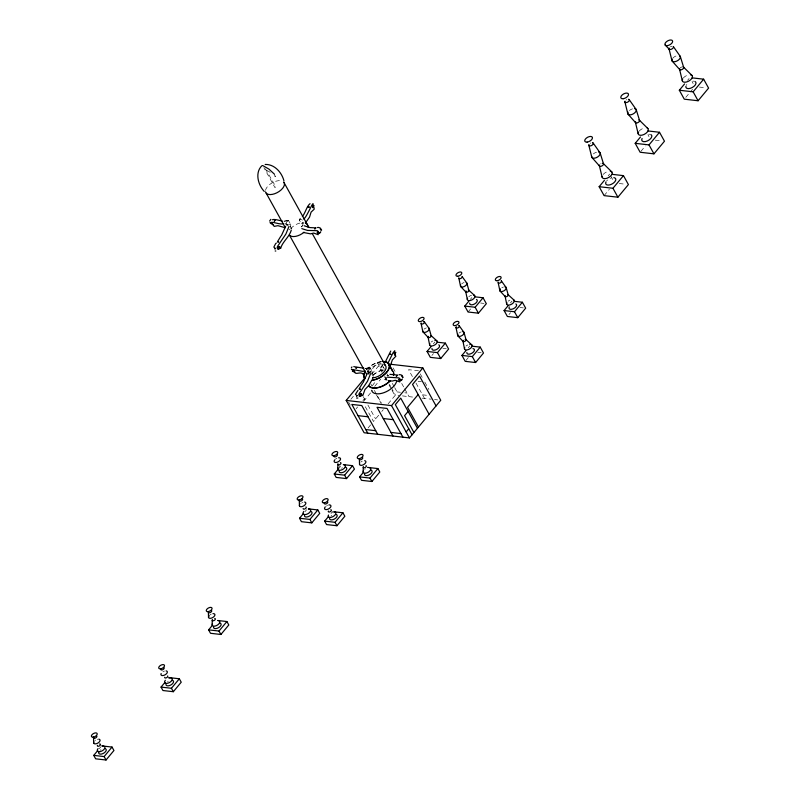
<?xml version="1.0" encoding="UTF-8"?>
<svg xmlns="http://www.w3.org/2000/svg" width="800" height="800" viewBox="0 0 800 800"><rect width="100%" height="100%" fill="white"/><g stroke="black" fill="none" stroke-linecap="round" stroke-linejoin="round"><path stroke-width="0.6" stroke-dasharray="4 3" d="M300.33 218.24L299.29 220.17L301.63 223.59A2.55 1.33 32.3 0 0 303.1 224.35M299.64 219.44L300.12 218.72M381.24 366.65L382.91 364.81M368.1 374.07L377.49 362.77L382.39 363.33M350.84 399.31L353.87 395.66M371.72 374.2L378.53 366L382.03 372.31M356.09 408.78L357.6 406.96M362.9 400.58L364.42 398.76M374.69 386.4L380.75 379.11M363.53 401.38L372.66 390.4M387.29 376.82L384.92 379.68L383.86 377.76M433.38 343.84L434.96 341.94M470.3 299.42L471.88 297.52M99.28 748.73L100.86 746.83M368.08 427.96L371.94 423.32M378.69 415.21L373.49 421.46L364.01 404.36M381.77 411.49L383.32 409.63M388.14 403.83L395.41 395.09L399.05 395.51M431.92 355.46L433.5 353.56M468.05 312L471.21 308.2M338.99 468.29L340.57 466.39M305.06 511.6L306.64 509.7M608.16 175.86L609.66 174.06M687.59 80.31L689.09 78.51M468.26 347.82L469.84 345.92M330.98 513.52L332.56 511.62L333.99 514.2M510.42 302.96L512 301.06M466.01 360.4L468.38 357.54M604.1 195.63L609.36 189.31M640.9 151.36L645.41 145.94M685.78 97.37L689.54 92.86M690.29 91.95L692.54 89.25M508.97 314.58L510.55 312.68M302.66 222.23L301.63 223.59L303.85 223.68M383.74 370.01L384.26 369.44M383.16 364.29L380.89 367.39L383.23 370.8M287.24 220.6L284.28 221.29M368.85 367.82L365.19 368.5M283.85 221.13L287.96 220.63M365.23 368.41L369.56 367.85M284.87 223.46L286.27 223.64L287.86 226.5M290.09 226.91A2.55 1.79 -85.6 0 0 290.76 224.6L285.58 224.63M371.91 373.81A2.55 1.79 -85.6 0 0 372.37 371.82L367.18 371.85M699.39 87.06L706.29 87.85M655.26 140.15L662.16 140.94M619.21 183.52L626.11 184.3M480.56 303.02L484.02 303.42M519.9 307.51L523.36 307.9M442.85 348.39L446.31 348.78M477.74 352.37L481.2 352.76M418.54 370.81L408.56 369.67L412.53 376.82M418.12 381.29L421.44 381.67M397.06 391.9L400.38 392.28M404.81 392.79L407.03 393.04M422.5 394.81L428.04 395.44M402.38 395.89L412.6 397.06M422.12 398.14L431.15 399.17M434.47 399.55L437.61 399.91M287.68 220.55L288.65 220.78L290.76 224.6M369.28 367.77L370.25 368L372.37 371.82M367.18 370.71L369.99 374.67M386.52 380.04L384.92 379.68A2.55 1.69 -81.5 0 0 386.56 379.12M265.41 168.8L275.79 186.74L274.95 187.59L263.9 167.65M290.11 226.48L291.87 229.04M371.71 373.7L373.47 376.26M367.8 372.7L368.97 374.41M692.04 81.58L693.14 83.56M647.91 134.66L649.01 136.65M610.76 176.04L613.51 181.01M420.24 373.87L422.5 377.96M424.77 382.05L428.92 389.53M415.98 383.05L424.5 398.41M393.09 367.9L395.93 373.01M401.7 383.42L404.07 387.7M404.66 388.77L409.03 396.65M383.12 366.77L384.25 368.81M387.09 373.92L388.22 375.96M392.31 383.35L394.09 386.56M394.69 387.63L398.06 393.71M377.49 362.77L382.27 371.39M385.25 376.78L387.04 380.01M389.43 384.32L390.63 386.47M391.23 387.55L395.41 395.09M384.37 376.53L386.72 380.77M389.08 385.02L391.43 389.26M392.02 390.32L394.96 395.63M370.85 384.01L372.01 386.11M374.35 390.34L381.41 403.08M376.39 394.81L381.13 403.36M363.25 396.65L364.94 399.69M367.9 405.03L375.6 418.92M348.57 402.04L350.32 405.2M274.36 174.12L275.42 176.76A15.49 6.43 44.6 0 0 273.74 175.17M372.41 385.89A13.88 7.32 -29 0 1 376.35 381.12M386.77 375.75A13.88 7.32 -29 0 1 388.88 375.38M373.07 375.2A13.88 7.32 -29 0 1 385.6 369.46M366.25 369.84A14.23 7.5 -29 0 1 381.45 361.55M372.88 375.11A14.23 7.5 -29 0 1 382.44 369.9M366.5 369.86A13.88 7.32 -29 0 1 381.34 361.77M367.78 371.96A10.44 5.5 -29 0 1 382.32 364.03M265.51 190.34A10.44 5.5 -29 0 1 280.67 180.66M290.64 228.76A10.44 5.5 -29 0 1 303.96 222.66M266.74 170.41A15.49 6.43 44.6 0 1 270.22 172.41M465.96 346.1A4.2 2.21 -29 0 1 467.79 344.94M458.91 333.17A3.53 1.86 -29 0 1 461.28 331.89M431.08 342.12A4.2 2.21 -29 0 1 432.9 340.96M424.03 329.19A3.53 1.86 -29 0 1 426.4 327.91M468.79 296.75A4.2 2.21 -29 0 1 471.61 295.22M461.74 283.82A3.53 1.86 -29 0 1 464.11 282.54M508.12 301.24A4.2 2.21 -29 0 1 509.95 300.08M501.8 287.78A3.53 1.86 -29 0 1 503.45 287.03M603.14 174.49A5.58 2.94 -29 0 1 609.12 171.25M593.36 153.92A4.69 2.47 -29 0 1 596.51 152.21M606.69 180.88A5.58 2.94 -29 0 1 607.62 179.94M610.05 178.4A5.58 2.94 -29 0 1 611.38 177.9M590.2 143.31A2.46 1.3 -29 0 1 590.77 143M600.65 163.9A2.29 1.21 -29 0 1 601.18 163.61M639.19 131.12A5.58 2.94 -29 0 1 643.89 128.14M648.72 134.28A5.58 2.94 -29 0 1 649.87 134.27M629.41 110.55A4.69 2.47 -29 0 1 632.56 108.84M626.25 99.94A2.46 1.3 -29 0 1 626.82 99.63M679.98 68.18A2.29 1.21 -29 0 1 681.9 66.96M683.32 78.03A5.58 2.94 -29 0 1 688.01 75.06M686.21 85.41A5.58 2.94 -29 0 1 686.87 84.43M692.84 81.19A5.58 2.94 -29 0 1 694 81.19M672.75 58.26A4.69 2.47 -29 0 1 677.77 55.54M670.38 46.85A2.46 1.3 -29 0 1 672.1 46.22M360.74 462.13A3.53 1.86 -29 0 1 362.28 461.15M364.63 469.34A4.2 2.21 -29 0 1 365.49 468.71M335.38 459.23A3.53 1.86 -29 0 1 336.91 458.26M339.26 466.45A4.2 2.21 -29 0 1 340.12 465.81M341.49 468.27A4.2 2.21 -29 0 1 342.45 467.75M300.66 503.5A3.53 1.86 -29 0 1 301.38 502.96M302.19 502.52A3.53 1.86 -29 0 1 303.03 502.21M325.79 506.36A3.53 1.86 -29 0 1 326.51 505.83M327.32 505.39A3.53 1.86 -29 0 1 328.16 505.08M331.03 516.04A4.2 2.21 -29 0 1 331.89 515.4M209.74 615.1A3.53 1.86 -29 0 1 211.28 614.13M162.9 671.79A3.53 1.86 -29 0 1 164.54 671.04M167.42 682.01A4.2 2.21 -29 0 1 168.28 681.37M94.88 740.62A3.53 1.86 -29 0 1 95.6 740.09M97.25 739.34A3.53 1.86 -29 0 1 98.06 739.17M100.12 750.3A4.2 2.21 -29 0 1 100.99 749.66M383.85 367.33A2.55 1.11 25.6 0 0 380.89 367.39A2.55 1.27 30.5 0 1 383.86 367.3M286.38 225.03A2.55 1.46 37.2 0 1 288.47 224.95M286.51 224.94A2.55 1.27 30.5 0 1 288.41 225.02M290.05 229.6A2.55 1.2 28.3 0 1 288.9 229.12M301.89 219.88A2.55 1.27 30.5 0 0 299.29 220.17A2.55 1.11 25.6 0 1 302.62 220.32A2.55 1.27 30.5 0 0 302.26 220.08M301.42 226.99A2.55 1.88 -89.7 0 1 302.95 225.69L303 225.69A2.55 1.74 -83.5 0 0 301.49 226.99M371.13 372.85A2.55 1.46 37.2 0 0 367.99 372.25A2.55 1.27 30.5 0 1 371.13 372.85M370.25 368A2.55 1.59 -78.1 0 0 367.87 370.85A2.55 1.74 -83.5 0 1 370.25 368M288.65 220.78A2.55 1.59 -78.1 0 0 286.27 223.64A2.55 1.74 -83.5 0 1 288.65 220.78"/><path stroke-width="1.2" d="M212.17 624.47L212.24 620.07M337.81 468.6L337.87 464.2M363.17 471.49L363.24 467.09M363.39 374.49C361.18 370.59 354.81 375.79 354.71 371.68M320.74 231.68L320.67 231.97A2.39 1.46 -23.5 0 1 319.74 233.09L318.75 233.59L319.81 232.52M402.34 378.9L402.27 379.19A2.39 1.46 -23.5 0 1 401.34 380.3L400.35 380.81L401.42 379.74M275.11 248.48L274.95 249.08L275.72 248.27M356.72 395.69L356.55 396.3L357.32 395.49M269.6 221.07L270.84 219.34M353.77 366.64L363.86 368.21M385.74 361.11L390.75 351.05M278.82 246.89L278.39 247.45M291.29 230.09C289.4 237.13 282.21 241.91 280.68 248.44C279.67 246.19 280.03 247.66 277.95 249.22M372.46 378.35L372.89 377.31M396.36 376.31L397.13 375.39L396.37 376.3M351.34 367.84L351.95 366.93M274.32 221.17L275.07 220.27L274.31 221.19M277.48 241.68L280.96 235.99M285.66 226.26L281.55 235.33M288.99 226.41L285.92 233.98L277.53 246.4L277.15 247.72L277.78 248.15L279.22 246.45L278.28 249.23L279.69 248.49L278.17 248.83M359.08 388.89L362.56 383.21M367.26 373.48L363.15 382.55M370.59 373.62L367.52 381.2L359.14 393.61L358.75 394.94L359.39 395.37L360.82 393.66L359.88 396.44L361.53 393.95L361.92 395.61L362.82 395.51L364.98 389.46L368.59 385.73L371.61 380.55M390.35 365.8L392.34 359.91L395.88 356.2L394.67 354.58L395.82 352.33L394.39 353.57L394.77 350.69L393 352.85L387.89 363.37M275.42 244.02L273.85 247.1L274.65 247.81M390.97 364.31L422.83 367.94L440.75 400.27L409.45 437.92L364.11 432.75L346.19 400.42L364.97 377.83M437.26 342.2L445.34 343.13L448.62 349.05L440.72 358.55L430.34 357.36L427.06 351.44L431.01 346.69M474.98 296.84L483.05 297.76L486.33 303.68L478.43 313.18L468.05 312L464.77 306.08L468.72 301.32M101.65 745.88L112.03 747.06L113.94 750.5L106.04 760L95.66 758.82L93.75 755.38L97.7 750.63M343.31 464.62L352.53 465.67L354.44 469.11L346.54 478.61L336.16 477.42L334.26 473.99L338.2 469.24M346.19 400.42L391.53 405.6L422.83 367.94M308.59 508.88L317.81 509.94L319.72 513.37L311.82 522.87L301.44 521.69L299.53 518.25L303.48 513.5M427.06 351.44L437.44 352.63L445.34 343.13M464.77 306.08L475.15 307.26L483.05 297.76M168.95 677.59L179.33 678.77L181.23 682.2L173.33 691.71L162.95 690.52L161.05 687.09L165 682.34M217.67 620.49L226.9 621.54L228.8 624.98L220.9 634.48L210.52 633.29L208.62 629.86L212.57 625.11M93.75 755.38L104.13 756.57L112.03 747.06M334.26 473.99L344.63 475.18L352.53 465.67M299.53 518.25L309.91 519.44L317.81 509.94M161.05 687.09L171.43 688.27L179.33 678.77M208.62 629.86L219 631.04L226.9 621.54M418.16 394.56L407.53 407.34L418.47 427.07M408.1 411.43L404.59 415.66L413.94 432.52M611.96 174.32L623.46 175.63L628.41 184.57L617.91 197.2L604.1 195.63L599.15 186.7L604.41 180.38M648.01 130.95L659.51 132.27L664.47 141.2L653.96 153.84L640.15 152.26L635.2 143.33L640.46 137.01M692.14 77.87L703.64 79.18L708.59 88.11L698.09 100.75L684.28 99.18L679.33 90.24L684.59 83.93M367.52 467.38L377.9 468.57L379.8 472L371.9 481.5L361.52 480.32L359.62 476.89L363.57 472.13M472.15 346.19L480.22 347.11L483.5 353.03L475.6 362.53L465.22 361.35L461.94 355.42L465.89 350.67M333.72 511.75L342.94 512.8L344.85 516.24L336.95 525.74L326.57 524.56L324.66 521.12L328.61 516.37M514.31 301.33L522.38 302.25L525.67 308.17L517.77 317.67L507.39 316.48L504.1 310.56L508.05 305.81M406.13 431.93L408.74 428.79M359.62 476.89L370 478.07L377.9 468.57M461.94 355.42L472.32 356.61L480.22 347.11M324.66 521.12L335.04 522.31L342.94 512.8M599.15 186.7L612.96 188.27L623.46 175.63M635.2 143.33L649.01 144.9L659.51 132.27M679.33 90.24L693.14 91.82L703.64 79.18M504.1 310.56L514.48 311.75L522.38 302.25M305.46 222.94L309.55 217.11L311.08 212.12L314.18 209.23L314.08 207.96L312.72 206.76M356.25 395.02L355.45 394.31L358.03 390.29M318.4 232.28L317.65 232.89A2.56 1.67 -80.6 0 0 317.93 232.9M400 379.5L399.26 380.11A2.56 1.67 -80.6 0 0 399.54 380.11M359.99 394.67L360.42 394.11L359.9 393.99M302.39 216.56C305.41 212.86 306.88 205.93 310.02 203.66M303.45 218.86C305.81 219.93 314.87 196.46 312.84 205.94A2.54 0.6 13.9 0 1 312.78 206.13M261.89 165.71C254.7 172.68 258.09 184.93 264.28 191.47M275.92 243.34L276.43 243.08M357.85 398.07L356.55 398.01M278.79 247.48L279.85 246.95A2.55 1.16 27.2 0 1 279.72 247.22M360.39 394.69L361.43 394.27A2.55 1.16 27.2 0 1 361.33 394.44M283.63 223.75C279.3 224.92 273.07 221.28 270 222.61C271.84 224.52 271.61 223.54 272.96 224.88A2.52 1.96 -4.2 0 1 272.96 224.55L273.01 224.42M365.24 370.97L362.82 371.35L351.44 369.34L353.82 370.85L352.43 371.27L354.59 372.17M275.82 251.01L275.17 250.98M359.77 396.04L361.29 395.71L359.24 396.38M320.96 230.18L321.63 230.02L320.51 229.53M402.56 377.39L403.23 377.23L402.11 376.75M317.46 227.56C318.3 226.88 322.39 228.7 320.22 229M399.06 374.77C399.9 374.1 404 375.92 401.82 376.21M265.17 164.45C274.43 164.09 281.74 172.35 283.93 180.76M390.82 354.29L389.75 354.25L390.81 354.29M284.92 227.63L277.9 225.67L274.17 226.4L272.96 224.44M358.05 415.66L368.02 416.79M383.26 418.53L393.23 419.67M365.76 429.56L375.73 430.69M390.96 432.43L400.94 433.57M388.18 380.59L392.21 381.08L395.29 380.27L399.84 381.94L398.9 380.01L400.86 380.09L398.78 379.28L400.16 379.08L398.95 377.89L387.52 377.19M303.32 232.46L310.61 233.86L313.69 233.06L318.24 234.72L317.29 232.8L319.26 232.88L317.18 232.06L318.56 231.87L317.35 230.68L307.54 230.44L301.81 228.64M304.19 225.78L309.92 227.58L316.09 227.88M397.69 375.1L389.9 374.34M278.3 246.77L278.81 246.9M282.25 221C279.34 220.63 274.19 218.7 272.38 219.76M262.74 165.55L268.95 169.11L274.36 174.12M312.46 205.67C313.67 206.67 315.01 203.84 313.07 207.5A2.56 1.36 33.3 0 1 312.96 207.7M394.06 352.88L394.45 353.26A2.54 0.6 13.9 0 1 394.38 353.35M508.12 294.7L513.99 300.06M468.78 290.21L474.66 295.57M465.95 339.56L471.83 344.92M431.07 335.58L436.94 340.94M683.56 67.15L692.06 75.52M639.43 120.23L647.93 128.6M603.38 163.6L611.88 171.97M665.2 45.1L669.18 49.16M500.08 291.08L505.22 296.54M460.74 286.59L465.89 292.05M457.91 335.94L463.06 341.4M423.03 331.96L428.18 337.42M672.21 61.15L679.71 69.59M628.08 114.23L635.59 122.68M592.03 157.6L599.53 166.04M394.33 353.97L394.68 354.72A2.56 1.36 33.3 0 1 394.56 354.91M501.4 280.98L506 287.32M466.67 282.83L462.07 276.5A1.85 0.98 -29 0 1 460.74 278.46A1.85 0.98 -29 0 1 458.84 277.96M459.24 325.84L463.84 332.18M424.35 321.86L428.96 328.2M680.09 56.14L673.32 46.53A2.46 1.3 -29 0 1 671.26 49.27A2.46 1.3 -29 0 1 669.17 48.07M629.19 99.62L635.97 109.23M599.91 152.6L593.14 142.99A2.46 1.3 -29 0 1 591.08 145.72A2.46 1.3 -29 0 1 588.99 144.52M693.14 91.82L698.09 100.75M649.01 144.9L653.96 153.84M612.96 188.27L617.91 197.2M514.48 311.75L517.77 317.67M475.15 307.26L478.43 313.18M472.32 356.61L475.6 362.53M437.44 352.63L440.72 358.55M436.06 405.91L419.52 376.06L412.55 384.43L429.1 414.28M388.53 363.35L392.79 371.03A14.23 7.5 -29 0 1 393.72 374.9M388.25 363.53L392.5 371.21M308.8 227.27L283.71 182A10.44 5.5 -29 0 1 282.55 188.42L280.81 190.19A10.44 5.5 -29 0 1 265.53 191.9M312.41 233.79L385.35 365.38M417.45 428.3L400.74 398.15L395.34 404.63L412.06 434.78M391.53 405.6L409.45 437.92M402.94 437.18L387 408.43L377.03 407.29L392.96 436.04M266.2 193.18L285.3 227.64M366.64 374.38L289.48 235.18A10.44 5.5 -29 0 0 304.09 232.19M377.73 434.3L361.79 405.56L351.82 404.42L367.76 433.16M370 478.07L371.9 481.5M344.63 475.18L346.54 478.61M335.04 522.31L336.95 525.74M309.91 519.44L311.82 522.87M219 631.04L220.9 634.48M171.43 688.27L173.33 691.71M104.13 756.57L106.04 760M680.39 56.72L683.7 67.43M636.26 109.8L639.58 120.51M600.21 153.17L603.52 163.88M506.22 287.75L508.22 294.91M466.89 283.26L468.89 290.43M464.06 332.61L466.06 339.77M429.18 328.63L431.18 335.79M669.03 48.86L671.92 60.57M624.9 101.94L627.79 113.66M588.85 145.31L591.74 157.02M679.57 69.31L682.33 80.79M635.44 122.4L638.2 133.87M599.39 165.76L602.15 177.24M498.18 282.73L499.86 290.65M458.84 278.24L460.52 286.16M456.01 327.59L457.69 335.51M421.13 323.61L422.81 331.53M505.12 296.33L506.67 304.02M465.78 291.84L467.34 299.54M462.95 341.19L464.51 348.88M428.07 337.21L429.63 344.9M353.57 370.18L353.65 370.71A2.54 1.1 -66.6 0 0 353.85 370.7M271.96 222.97L272.05 223.5A2.54 1.1 -66.6 0 0 272.25 223.49M359.39 459.34L359.53 464.46M299.3 500.71L299.44 505.83M208.39 612.31L208.53 617.44M93.53 737.83L93.66 742.96M396.7 380.91A13.88 7.32 -29 0 1 384.25 392.56A13.88 7.32 -29 0 1 371.61 390.31M393.39 372.91A13.88 7.32 -29 0 1 393.41 374.99M390.26 380.55A13.88 7.32 -29 0 1 369.21 386.08M382.48 361.47A14.23 7.5 -29 0 1 388.4 370.03A14.23 7.5 -29 0 1 371.75 380.39M364.67 378.58A14.23 7.5 -29 0 1 364.58 372.32M390.49 380.6A14.23 7.5 -29 0 1 368.93 386.27M384.21 361.75A13.88 7.32 -29 0 1 387.61 370.86A13.88 7.32 -29 0 1 371.86 380.16M364.95 378.4A13.88 7.32 -29 0 1 364.87 372.29M384.09 364.49A10.44 5.5 -29 0 1 384.2 371.8A10.44 5.5 -29 0 1 373.04 377.88M305.73 223.11A10.44 5.5 -29 0 1 307.68 226.85M472.97 348.61A4.2 2.21 -29 0 1 472.13 353.09A4.2 2.21 -29 0 1 466.86 352.49M469.75 344.38A4.2 2.21 -29 0 1 471.84 346.77A4.2 2.21 -29 0 1 466.85 349.94A4.2 2.21 -29 0 1 464.76 347.55M465.1 339.34A1.72 0.91 -29 0 1 465.9 340.42A1.72 0.91 -29 0 1 463.67 341.63A1.72 0.91 -29 0 1 463.26 340.34M462.82 331.72A3.53 1.86 -29 0 1 463.59 334.15A3.53 1.86 -29 0 1 459.41 336.42A3.53 1.86 -29 0 1 457.91 334.38M458.71 325.6A1.85 0.98 -29 0 1 459.03 326.99A1.85 0.98 -29 0 1 456.66 328.06A1.85 0.98 -29 0 1 456.34 326.68M423.44 321.62A1.85 0.98 -29 0 1 424.36 322.68A1.85 0.98 -29 0 1 422.16 324.08A1.85 0.98 -29 0 1 421.24 323.02M434.87 340.4A4.2 2.21 -29 0 1 436.96 342.79A4.2 2.21 -29 0 1 431.97 345.96A4.2 2.21 -29 0 1 429.88 343.56M430.86 335.43A1.72 0.91 -29 0 1 430.69 336.84A1.72 0.91 -29 0 1 428.57 337.63A1.72 0.91 -29 0 1 428.37 336.36M438.79 344.82A4.2 2.21 -29 0 1 436.77 349.39A4.2 2.21 -29 0 1 431.97 348.51M428.53 327.89A3.53 1.86 -29 0 1 426.84 331.74A3.53 1.86 -29 0 1 422.81 331M476.51 299.45A4.2 2.21 -29 0 1 474.48 304.02A4.2 2.21 -29 0 1 469.69 303.14M468.29 289.99A1.72 0.91 -29 0 1 468.58 291.27A1.72 0.91 -29 0 1 466.39 292.27A1.72 0.91 -29 0 1 466.09 290.99M466.25 282.53A3.53 1.86 -29 0 1 464.14 286.57A3.53 1.86 -29 0 1 460.73 285.03M473.45 295.02A4.2 2.21 -29 0 1 474.36 297.91A4.2 2.21 -29 0 1 469.38 300.62A4.2 2.21 -29 0 1 467.59 298.2M515.84 303.94A4.2 2.21 -29 0 1 513.33 308.76A4.2 2.21 -29 0 1 509.27 306.93M513.49 299.7A4.2 2.21 -29 0 1 510.98 304.52A4.2 2.21 -29 0 1 506.92 302.69M501.18 280.82A1.85 0.98 -29 0 1 500.07 282.95A1.85 0.98 -29 0 1 498.29 282.14M504.99 286.86A3.53 1.86 -29 0 1 505.6 289.49A3.53 1.86 -29 0 1 501.1 291.54A3.53 1.86 -29 0 1 500.48 288.91M507.62 294.48A1.72 0.91 -29 0 1 508 295.66A1.72 0.91 -29 0 1 505.95 296.77A1.72 0.91 -29 0 1 505.22 295.78M613.82 177.64A5.58 2.94 -29 0 1 615.04 181.48A5.58 2.94 -29 0 1 608.41 185.07A5.58 2.94 -29 0 1 606.03 181.86M602.72 163.3A2.29 1.21 -29 0 1 603.22 164.88A2.29 1.21 -29 0 1 600.5 166.35A2.29 1.21 -29 0 1 599.53 165.03M592.43 142.67A2.46 1.3 -29 0 1 592.84 142.77M598.56 151.98A4.69 2.47 -29 0 1 597.62 156.99A4.69 2.47 -29 0 1 591.73 156.32M610.27 171.24A5.58 2.94 -29 0 1 609.16 177.2A5.58 2.94 -29 0 1 602.14 176.4M650.81 134.52A5.58 2.94 -29 0 1 647.47 140.92A5.58 2.94 -29 0 1 642.08 138.49M647.27 128.12A5.58 2.94 -29 0 1 643.93 134.53A5.58 2.94 -29 0 1 638.53 132.09M634.61 108.62A4.69 2.47 -29 0 1 635.64 111.84A4.69 2.47 -29 0 1 630.07 114.86A4.69 2.47 -29 0 1 628.07 112.16M638.77 119.94A2.29 1.21 -29 0 1 639.27 121.51A2.29 1.21 -29 0 1 636.55 122.98A2.29 1.21 -29 0 1 635.58 121.67M628.48 99.3A2.46 1.3 -29 0 1 629.02 100.99A2.46 1.3 -29 0 1 626.09 102.58A2.46 1.3 -29 0 1 625.04 101.16M694.94 81.43A5.58 2.94 -29 0 1 692.25 87.52A5.58 2.94 -29 0 1 685.87 86.35M690.45 74.79A5.58 2.94 -29 0 1 691.67 78.63A5.58 2.94 -29 0 1 685.04 82.23A5.58 2.94 -29 0 1 682.66 79.01M682.9 66.85A2.29 1.21 -29 0 1 682.44 69.29A2.29 1.21 -29 0 1 679.57 68.97M679.53 55.74A4.69 2.47 -29 0 1 676.73 61.12A4.69 2.47 -29 0 1 672.2 59.08M362.62 457.59A1.85 0.98 -29 0 1 361.07 459.64A1.85 0.98 -29 0 1 359.5 458.74M364.66 460.67A3.53 1.86 -29 0 1 363.95 464.44A3.53 1.86 -29 0 1 359.52 463.93M366.03 465.58A1.72 0.91 -29 0 1 365 467.55A1.72 0.91 -29 0 1 363.34 466.8M369.28 467.62A4.2 2.21 -29 0 1 370.2 470.5A4.2 2.21 -29 0 1 365.21 473.21A4.2 2.21 -29 0 1 363.43 470.79M370.65 470.07A4.2 2.21 -29 0 1 369.81 474.55A4.2 2.21 -29 0 1 364.53 473.95M338.56 457.78A3.53 1.86 -29 0 1 340.2 460A3.53 1.86 -29 0 1 335.63 462.48A3.53 1.86 -29 0 1 334.79 459.83M337.25 454.69A1.85 0.98 -29 0 1 336.14 456.55A1.85 0.98 -29 0 1 334.03 456.44M343.92 464.72A4.2 2.21 -29 0 1 344.84 467.61A4.2 2.21 -29 0 1 339.85 470.31A4.2 2.21 -29 0 1 338.06 467.89M340.38 462.61A1.72 0.91 -29 0 1 340.76 463.79A1.72 0.91 -29 0 1 338.71 464.9A1.72 0.91 -29 0 1 337.98 463.91M345.28 467.18A4.2 2.21 -29 0 1 344.44 471.66A4.2 2.21 -29 0 1 339.17 471.06M305.95 506.95A1.72 0.91 -29 0 1 305.12 508.82A1.72 0.91 -29 0 1 303.15 508.46M304.57 502.04A3.53 1.86 -29 0 1 305.34 504.47A3.53 1.86 -29 0 1 301.15 506.74A3.53 1.86 -29 0 1 299.65 504.71M302 498.72A1.85 0.98 -29 0 1 301.63 500.69A1.85 0.98 -29 0 1 299.3 500.43M308.33 508.99A4.2 2.21 -29 0 1 310.28 511.63A4.2 2.21 -29 0 1 304.84 514.58A4.2 2.21 -29 0 1 303.84 511.42M310.56 511.44A4.2 2.21 -29 0 1 309.72 515.92A4.2 2.21 -29 0 1 304.45 515.32M328.97 504.92A3.53 1.86 -29 0 1 330.61 507.13A3.53 1.86 -29 0 1 326.04 509.61A3.53 1.86 -29 0 1 325.2 506.96M327.66 501.83A1.85 0.98 -29 0 1 326.55 503.68A1.85 0.98 -29 0 1 324.43 503.57M330.79 509.74A1.72 0.91 -29 0 1 331.16 510.93A1.72 0.91 -29 0 1 329.12 512.03A1.72 0.91 -29 0 1 328.39 511.04M334.33 511.85A4.2 2.21 -29 0 1 335.24 514.74A4.2 2.21 -29 0 1 330.26 517.44A4.2 2.21 -29 0 1 328.47 515.02M336.4 514.5A4.2 2.21 -29 0 1 334.38 519.07A4.2 2.21 -29 0 1 329.58 518.19M214.74 618.48A1.72 0.91 -29 0 1 215.12 619.66A1.72 0.91 -29 0 1 213.08 620.77A1.72 0.91 -29 0 1 212.34 619.78M212.93 613.65A3.53 1.86 -29 0 1 214.57 615.87A3.53 1.86 -29 0 1 209.99 618.35A3.53 1.86 -29 0 1 209.15 615.7M218.28 620.59A4.2 2.21 -29 0 1 219.2 623.48A4.2 2.21 -29 0 1 214.21 626.18A4.2 2.21 -29 0 1 212.43 623.76M219.65 623.05A4.2 2.21 -29 0 1 218.81 627.53A4.2 2.21 -29 0 1 213.54 626.93M211.62 610.56A1.85 0.98 -29 0 1 210.29 612.53A1.85 0.98 -29 0 1 208.39 612.03M166.08 670.88A3.53 1.86 -29 0 1 166.85 673.3A3.53 1.86 -29 0 1 162.66 675.57A3.53 1.86 -29 0 1 161.16 673.54M163.51 667.55A1.85 0.98 -29 0 1 163.14 669.52A1.85 0.98 -29 0 1 160.82 669.26M167.67 675.93A1.72 0.91 -29 0 1 166.43 677.76A1.72 0.91 -29 0 1 164.67 677.3M172.07 680.28A4.2 2.21 -29 0 1 171.23 684.76A4.2 2.21 -29 0 1 165.96 684.16M168.88 678.02A4.2 2.21 -29 0 1 172.05 679.98A4.2 2.21 -29 0 1 166.64 683.41A4.2 2.21 -29 0 1 165.35 680.26M99.52 744A1.72 0.91 -29 0 1 100.38 744.98A1.72 0.91 -29 0 1 98.33 746.28A1.72 0.91 -29 0 1 97.48 745.3M105.49 748.76A4.2 2.21 -29 0 1 102.98 753.57A4.2 2.21 -29 0 1 98.92 751.74M102.55 746.12A4.2 2.21 -29 0 1 104.5 748.76A4.2 2.21 -29 0 1 99.06 751.7A4.2 2.21 -29 0 1 98.06 748.55M98.79 739.17A3.53 1.86 -29 0 1 99.56 741.6A3.53 1.86 -29 0 1 95.37 743.87A3.53 1.86 -29 0 1 93.87 741.83M96.53 735.92A1.85 0.98 -29 0 1 95.42 738.05A1.85 0.98 -29 0 1 93.64 737.24M354.56 372.1A2.52 1.96 -4.2 0 1 354.56 371.76M313.12 206.96A2.39 1.25 -27.7 0 1 313.38 207.05L313.68 207.32A2.52 1.9 -66.5 0 0 313.19 206.89M314.85 228.88L315.53 228.17L314.88 228.87M356.04 368.17L356.67 367.48L356.04 368.17M277.86 241.83L278.73 241.95L277.83 241.87M359.47 389.05L360.31 389.16L359.47 389.05M308.32 207L309.22 207.08L308.32 207M395.19 354.4L394.98 354.27A2.39 1.25 -27.7 0 0 394.72 354.18A2.52 1.9 -66.5 0 1 395.29 354.53L395.19 354.4M454.96 325.6A3.2 1.69 -29 0 0 458.95 322.16A3.2 1.69 -29 0 0 454.28 322.67A3.2 1.69 -29 0 0 454.96 325.6M420.07 321.61A3.2 1.69 -29 0 0 424.06 318.18A3.2 1.69 -29 0 0 419.39 318.69A3.2 1.69 -29 0 0 420.07 321.61M457.78 276.25A3.2 1.69 -29 0 0 461.78 272.81A3.2 1.69 -29 0 0 457.1 273.32A3.2 1.69 -29 0 0 457.78 276.25M497.12 280.73A3.2 1.69 -29 0 0 501.11 277.3A3.2 1.69 -29 0 0 496.44 277.81A3.2 1.69 -29 0 0 497.12 280.73M587.13 142.1A4.26 2.24 -29 0 0 592.44 137.53A4.26 2.24 -29 0 0 586.23 138.21A4.26 2.24 -29 0 0 587.13 142.1M623.18 98.73A4.26 2.24 -29 0 0 628.49 94.16A4.26 2.24 -29 0 0 622.28 94.84A4.26 2.24 -29 0 0 623.18 98.73M667.31 45.64A4.26 2.24 -29 0 0 672.62 41.08A4.26 2.24 -29 0 0 666.41 41.75A4.26 2.24 -29 0 0 667.31 45.64M359.06 458.65A3.2 1.69 -29 0 0 363.05 455.21A3.2 1.69 -29 0 0 358.38 455.72A3.2 1.69 -29 0 0 359.06 458.65M333.69 455.75A3.2 1.69 -29 0 0 337.69 452.32A3.2 1.69 -29 0 0 333.02 452.83A3.2 1.69 -29 0 0 333.69 455.75M298.97 500.02A3.2 1.69 -29 0 0 302.97 496.58A3.2 1.69 -29 0 0 298.29 497.09A3.2 1.69 -29 0 0 298.97 500.02M324.1 502.89A3.2 1.69 -29 0 0 328.1 499.45A3.2 1.69 -29 0 0 323.42 499.96A3.2 1.69 -29 0 0 324.1 502.89M208.06 611.62A3.2 1.69 -29 0 0 212.05 608.19A3.2 1.69 -29 0 0 207.38 608.7A3.2 1.69 -29 0 0 208.06 611.62M160.49 668.85A3.2 1.69 -29 0 0 164.48 665.42A3.2 1.69 -29 0 0 159.81 665.93A3.2 1.69 -29 0 0 160.49 668.85M93.19 737.15A3.2 1.69 -29 0 0 97.19 733.71A3.2 1.69 -29 0 0 92.51 734.22A3.2 1.69 -29 0 0 93.19 737.15"/></g></svg>
